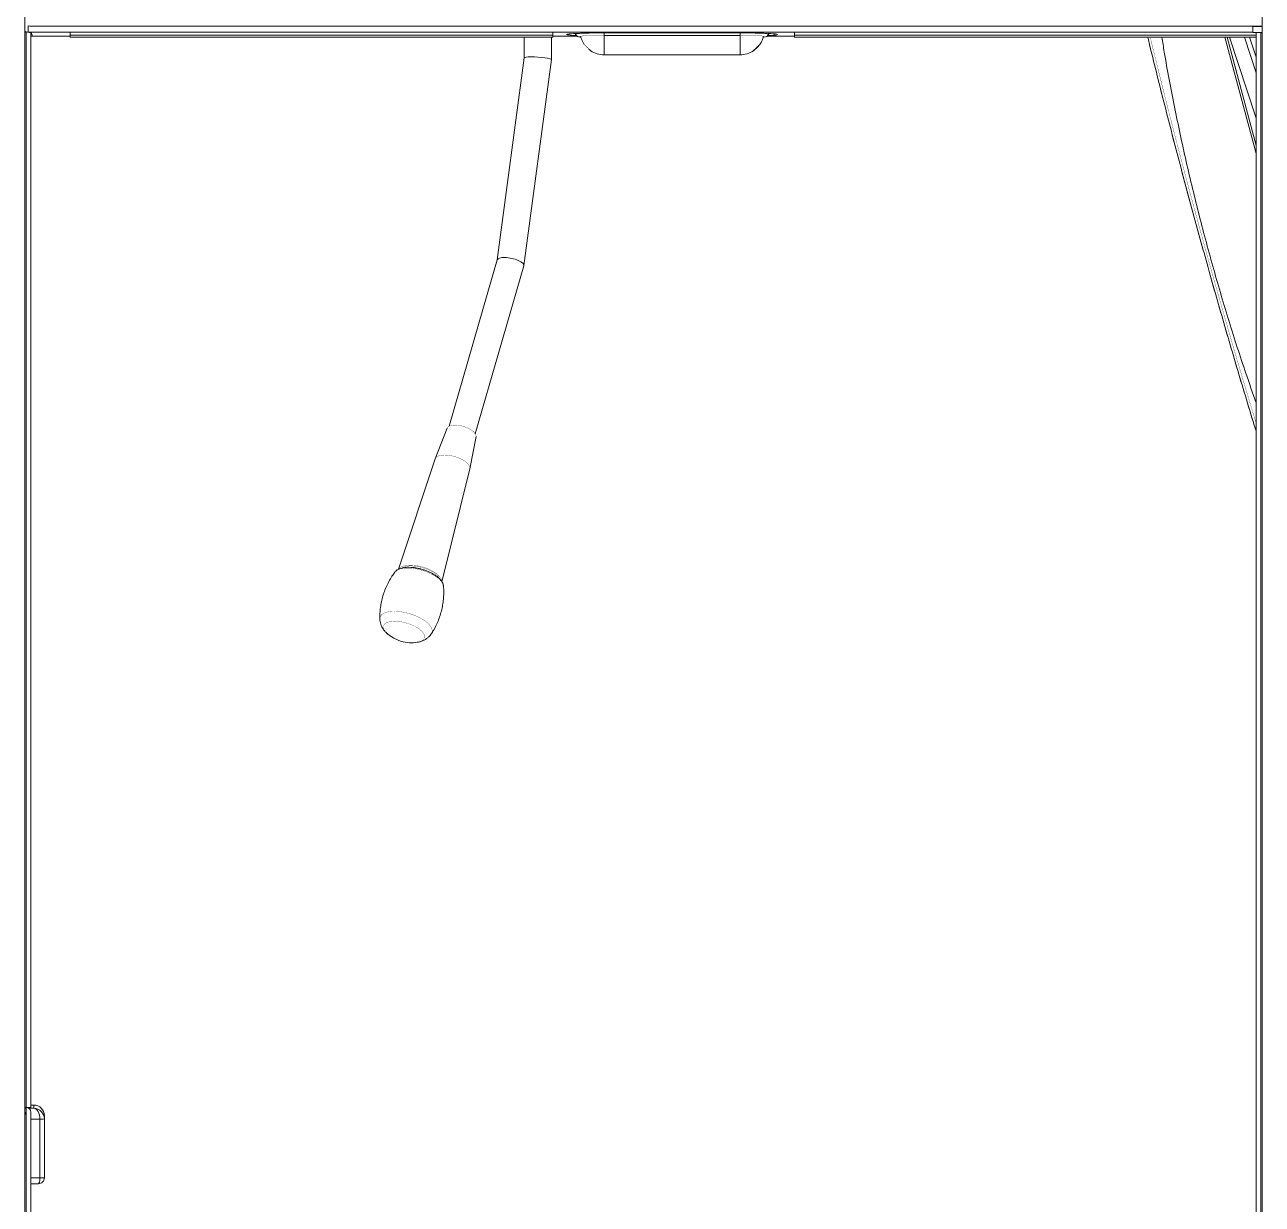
# Model space of a CAD drawing. Header units: millimetres. Extents: x -16985 to -606, y 2122 to 9380.
# Drawn here: x -8274 to -7454, y 6158 to 6939 of the extents above; entities that cross this region are included whole.
import ezdxf

# ---------------------------------------------------------------- set-up
doc = ezdxf.new("R2010")
doc.units = ezdxf.units.MM
for name, pattern in [('K5LT32768', [0]), ('K5LT32769', [0]), ('K5LT_THIN', [0])]:
    doc.linetypes.add(name, pattern=pattern)

msp = doc.modelspace()

# ---------------------------------------------------------------- linework, layer by layer
at = {"color": 7, "linetype": 'K5LT_THIN', "lineweight": 18}
for p, q in [((-8273.55, 6078.19), (-8273.55, 7287.19)), ((-7453.55, 5798.59), (-7453.55, 6956.01)), ((-8271.36, 6938.42), (-8271.36, 6934.39)), ((-8269.36, 6938.19), (-7459.75, 6938.19)), ((-7453.55, 6938.19), (-7459.75, 6938.19)), ((-7459.75, 6938.19), (-7459.75, 6934.19)), ((-7459.75, 6937.96), (-7453.55, 6937.96)), ((-8272.55, 6934.5), (-8272.55, 6221.72)), ((-8271.36, 6934.2), (-8271.36, 6934.39)), ((-8269.55, 6934.04), (-8269.55, 6221.72)), ((-8269.55, 6931.67), (-8268.42, 6931.6)), ((-8269.36, 6934.19), (-7459.75, 6934.19)), ((-8269.36, 6933.96), (-8269.36, 6934.19)), ((-8269.36, 6933.96), (-8268.42, 6931.61)), ((-8268.42, 6931.6), (-8243.55, 6931.6)), ((-8243.55, 6932.27), (-8243.55, 6933.95)), ((-8243.55, 6930.96), (-8243.55, 6932.27)), ((-7923.55, 6932.27), (-8243.55, 6932.27)), ((-7923.55, 6930.96), (-8243.55, 6930.96)), ((-7942.55, 6930.96), (-7942.55, 6917.29)), ((-7924.55, 6916.09), (-7924.55, 6930.96)), ((-7923.55, 6933.95), (-7923.55, 6932.27)), ((-7923.55, 6930.96), (-7923.55, 6932.27)), ((-7923.55, 6931.6), (-7907.5, 6931.6)), ((-7908.61, 6933.41), (-7908.61, 6932.74)), ((-7908.59, 6932.69), (-7907.09, 6931.19)), ((-7889.61, 6933.73), (-7889.61, 6932.16)), ((-7889.61, 6933.73), (-7799.61, 6933.73)), ((-7799.61, 6932.16), (-7889.61, 6932.16)), ((-7799.61, 6932.13), (-7889.61, 6932.13)), ((-7889.55, 6933.79), (-7799.55, 6933.79)), ((-7799.55, 6933.79), (-7889.55, 6933.79)), ((-7889.55, 6933.79), (-7889.55, 6933.79)), ((-7799.61, 6932.16), (-7799.61, 6933.73)), ((-7799.55, 6933.79), (-7799.55, 6933.79)), ((-7782.14, 6931.19), (-7780.64, 6932.69)), ((-7781.73, 6931.6), (-7763.55, 6931.6)), ((-7780.61, 6932.74), (-7780.61, 6933.41)), ((-7763.55, 6932.27), (-7763.55, 6933.95)), ((-7457.55, 6932.27), (-7763.55, 6932.27)), ((-7763.55, 6930.96), (-7763.55, 6932.27)), ((-7457.55, 6930.96), (-7763.55, 6930.96)), ((-7457.55, 6853.79), (-7478.24, 6930.96)), ((-7475.34, 6930.96), (-7457.79, 6878.05)), ((-7465.38, 6930.96), (-7457.55, 6907.37)), ((-7461.96, 6930.96), (-7457.55, 6917.68)), ((-7459.75, 6934.19), (-7459.75, 6933.96)), ((-7459.75, 6933.96), (-7457.25, 6933.96)), ((-7457.55, 6933.91), (-7457.55, 6074.58)), ((-7454.55, 6934.04), (-7454.55, 6074.71)), ((-7454.55, 6933.96), (-7453.55, 6933.96)), ((-7942.55, 6917.29), (-7960.5, 6783.31)), ((-7942.83, 6779.67), (-7924.56, 6916.08)), ((-7889.61, 6919.23), (-7799.61, 6919.23)), ((-7457.79, 6878.05), (-7457.55, 6877.34)), ((-7960.48, 6783.38), (-7992.29, 6673.18)), ((-7975, 6668.19), (-7942.86, 6779.53)), ((-7993.72, 6671.81), (-8001.63, 6651.61)), ((-7978.59, 6644.96), (-7974.52, 6666.27)), ((-8001.67, 6651.5), (-8025.89, 6578.36)), ((-7997.1, 6570.07), (-7978.62, 6644.85)), ((-8033.37, 6535.72), (-8033.57, 6535.9)), ((-8013.24, 6530.03), (-8013.39, 6530.01)), ((-8272.55, 6221.41), (-8273.55, 6221.41)), ((-8273.55, 6218.42), (-8272.55, 6218.42)), ((-8269.55, 6221.72), (-8272.55, 6221.72)), ((-8272.55, 6221.72), (-8272.55, 6076.49)), ((-8269.55, 6223.38), (-8267.55, 6223.38)), ((-8269.55, 6221.59), (-8269.55, 6221.72)), ((-8269.55, 6076.49), (-8269.55, 6218.72)), ((-8267.55, 6223.38), (-8267.55, 6221.33)), ((-8260.55, 6216.39), (-8260.55, 6214.16)), ((-8263.55, 6175.06), (-8263.55, 6214.03)), ((-8260.55, 6214.16), (-8260.55, 6175.19)), ((-8269.55, 6171.24), (-8264.51, 6171.24))]:
    msp.add_line(p, q, dxfattribs=at)
at = {"color": 8, "linetype": 'K5LT32768', "lineweight": 15, "true_color": 0x808080}
for p, q in [((-8268.42, 6931.61), (-8269.55, 6931.68)), ((-8268.42, 6931.61), (-8243.55, 6931.61)), ((-8268.42, 6931.61), (-8268.42, 6931.6)), ((-7923.55, 6931.61), (-7907.51, 6931.61)), ((-7889.61, 6933.73), (-7889.61, 6933.79)), ((-7889.61, 6919.23), (-7889.61, 6932.13)), ((-7799.61, 6933.73), (-7799.61, 6933.79)), ((-7799.61, 6919.23), (-7799.61, 6932.13)), ((-7781.72, 6931.61), (-7763.55, 6931.61)), ((-7457.55, 6859.13), (-7476.81, 6930.96)), ((-7457.55, 6878.14), (-7457.79, 6878.05)), ((-8272.55, 6218.33), (-8273.55, 6218.33)), ((-8267.55, 6221.33), (-8271.07, 6221.33)), ((-8263.55, 6214.03), (-8269.55, 6214.03)), ((-8263.55, 6175.06), (-8269.55, 6175.06))]:
    msp.add_line(p, q, dxfattribs=at)
at = {"color": 7, "linetype": 'K5LT_THIN', "const_width": 0.18}
for points in [[(-7908.59, 6932.69), (-7908.57, 6932.81), (-7908.22, 6932.94), (-7907.52, 6933.07), (-7906.48, 6933.2), (-7905.14, 6933.31), (-7903.5, 6933.42), (-7901.6, 6933.51), (-7899.49, 6933.59), (-7897.18, 6933.65), (-7894.74, 6933.7), (-7892.2, 6933.73), (-7889.61, 6933.73)], [(-7889.61, 6932.16), (-7892.1, 6932.15), (-7894.54, 6932.12), (-7896.88, 6932.08), (-7899.08, 6932.01), (-7901.07, 6931.93), (-7902.84, 6931.84), (-7904.34, 6931.74), (-7905.53, 6931.62), (-7906.41, 6931.5), (-7906.94, 6931.37), (-7907.11, 6931.24), (-7906.94, 6931.11), (-7906.41, 6930.98), (-7905.53, 6930.86), (-7904.99, 6930.8)], [(-7889.61, 6932.13), (-7892.15, 6932.12), (-7894.63, 6932.09), (-7896.99, 6932.04), (-7899.19, 6931.98), (-7901.18, 6931.89), (-7902.91, 6931.8), (-7904.34, 6931.69), (-7905.44, 6931.57), (-7906.19, 6931.44), (-7906.57, 6931.31), (-7906.57, 6931.17), (-7906.19, 6931.04), (-7905.44, 6930.91), (-7905, 6930.86)], [(-7799.61, 6933.73), (-7797.03, 6933.73), (-7794.49, 6933.7), (-7792.04, 6933.65), (-7789.74, 6933.59), (-7787.62, 6933.51), (-7785.73, 6933.42), (-7784.09, 6933.31), (-7782.74, 6933.2), (-7781.71, 6933.07), (-7781.01, 6932.94), (-7780.66, 6932.81), (-7780.64, 6932.69)], [(-7784.24, 6930.8), (-7783.7, 6930.86), (-7782.82, 6930.98), (-7782.29, 6931.11), (-7782.11, 6931.24), (-7782.29, 6931.37), (-7782.82, 6931.5), (-7783.7, 6931.62), (-7784.89, 6931.74), (-7786.39, 6931.84), (-7788.15, 6931.93), (-7790.15, 6932.01), (-7792.34, 6932.08), (-7794.68, 6932.12), (-7797.12, 6932.15), (-7799.61, 6932.16)], [(-7784.22, 6930.86), (-7783.79, 6930.91), (-7783.04, 6931.04), (-7782.66, 6931.17), (-7782.66, 6931.31), (-7783.04, 6931.44), (-7783.79, 6931.57), (-7784.89, 6931.69), (-7786.32, 6931.8), (-7788.05, 6931.89), (-7790.04, 6931.98), (-7792.24, 6932.04), (-7794.6, 6932.09), (-7797.08, 6932.12), (-7799.61, 6932.13)], [(-7527.83, 6930.96), (-7524.15, 6915.97), (-7518.86, 6894.8), (-7513.46, 6873.63), (-7507.95, 6852.46), (-7502.34, 6831.29), (-7496.62, 6810.14), (-7490.8, 6789), (-7484.88, 6767.89), (-7478.87, 6746.81), (-7472.75, 6725.77), (-7466.55, 6704.77), (-7460.25, 6683.82), (-7457.55, 6674.97)], [(-7898.39, 6921.88), (-7898.39, 6921.89), (-7898.54, 6922.05), (-7898.83, 6922.32), (-7899.39, 6922.83), (-7900.23, 6923.6), (-7901.09, 6924.44), (-7902.04, 6925.41), (-7902.51, 6925.92), (-7902.76, 6926.18), (-7902.86, 6926.28), (-7902.84, 6926.23), (-7902.73, 6926.07), (-7902.43, 6925.69), (-7901.82, 6924.98), (-7900.85, 6923.97), (-7899.76, 6922.95)], [(-7993.72, 6671.81), (-7993.55, 6672.15), (-7992.93, 6672.8), (-7991.99, 6673.32), (-7990.77, 6673.67), (-7989.31, 6673.85), (-7987.66, 6673.85), (-7985.89, 6673.67), (-7984.05, 6673.32), (-7982.22, 6672.8), (-7980.46, 6672.15), (-7978.84, 6671.37), (-7977.4, 6670.51), (-7976.22, 6669.59), (-7975.32, 6668.64), (-7974.73, 6667.7), (-7974.5, 6666.8), (-7974.52, 6666.27)], [(-8001.67, 6651.5), (-8001.47, 6651.95), (-8000.83, 6652.69), (-7999.87, 6653.29), (-7998.61, 6653.73), (-7997.09, 6654), (-7995.37, 6654.09), (-7993.48, 6654), (-7991.5, 6653.73), (-7989.48, 6653.29), (-7987.47, 6652.69), (-7985.55, 6651.95), (-7983.77, 6651.09), (-7982.18, 6650.14), (-7980.84, 6649.13), (-7979.78, 6648.09), (-7979.03, 6647.05), (-7978.63, 6646.04), (-7978.57, 6645.09), (-7978.62, 6644.85)], [(-8025.69, 6578.61), (-8024.95, 6579.4), (-8023.89, 6580.06), (-8022.55, 6580.57), (-8020.96, 6580.91), (-8019.14, 6581.09), (-8017.15, 6581.09), (-8015.04, 6580.91), (-8012.84, 6580.57), (-8010.62, 6580.06), (-8008.42, 6579.4), (-8006.29, 6578.6), (-8004.3, 6577.69), (-8002.47, 6576.68), (-8000.87, 6575.6), (-7999.51, 6574.47), (-7998.44, 6573.32), (-7997.68, 6572.18), (-7997.25, 6571.08), (-7997.15, 6570.2)], [(-8023.82, 6579.19), (-8023.28, 6579.53), (-8022, 6580.05), (-8020.46, 6580.41), (-8018.69, 6580.59), (-8016.74, 6580.59), (-8014.66, 6580.41), (-8012.5, 6580.05), (-8010.32, 6579.53), (-8008.17, 6578.85), (-8006.11, 6578.04), (-8004.2, 6577.11), (-8002.48, 6576.09), (-8001, 6575.01), (-7999.8, 6573.89), (-7998.9, 6572.77), (-7998.47, 6571.98)]]:
    msp.add_lwpolyline(points, dxfattribs=at)
at = {"color": 8, "linetype": 'K5LT32769', "true_color": 0x808080, "const_width": 0.18}
for points in [[(-7529.27, 6930.96), (-7525.62, 6916.13), (-7520.31, 6894.88), (-7514.89, 6873.63), (-7509.36, 6852.37), (-7503.72, 6831.12), (-7497.98, 6809.89), (-7492.14, 6788.67), (-7486.2, 6767.48), (-7480.16, 6746.31), (-7474.03, 6725.19), (-7467.79, 6704.11), (-7461.47, 6683.08), (-7457.55, 6670.23)], [(-8028.28, 6576.5), (-8028.2, 6576.59), (-8027.32, 6577.42), (-8026.12, 6578.11), (-8024.63, 6578.63), (-8022.88, 6578.99), (-8020.92, 6579.17), (-8018.77, 6579.17), (-8016.49, 6578.99), (-8014.13, 6578.63), (-8011.73, 6578.11), (-8009.34, 6577.42), (-8007.03, 6576.59), (-8004.83, 6575.64), (-8002.8, 6574.58), (-8000.97, 6573.44), (-7999.39, 6572.24), (-7998.09, 6571.01), (-7997.09, 6569.77), (-7996.43, 6568.55), (-7996.1, 6567.38), (-7996.08, 6567.2)], [(-8038.27, 6545.52), (-8038.17, 6546.43), (-8037.73, 6547.45), (-8036.95, 6548.35), (-8035.84, 6549.12), (-8034.43, 6549.73), (-8032.74, 6550.18), (-8030.81, 6550.45), (-8028.68, 6550.54), (-8026.39, 6550.45), (-8023.99, 6550.18), (-8021.53, 6549.73), (-8019.05, 6549.12), (-8016.62, 6548.35), (-8014.27, 6547.45), (-8012.06, 6546.43), (-8010.02, 6545.3), (-8008.21, 6544.11), (-8006.66, 6542.86), (-8005.4, 6541.58), (-8004.45, 6540.31), (-8003.84, 6539.06), (-8003.57, 6537.86), (-8003.66, 6536.74), (-8004.1, 6535.71), (-8004.14, 6535.66)], [(-8033.57, 6535.9), (-8033.7, 6536.02), (-8034.77, 6537.16), (-8035.51, 6538.29), (-8035.91, 6539.39), (-8035.95, 6540.41), (-8035.64, 6541.35), (-8034.99, 6542.17), (-8034, 6542.86), (-8032.72, 6543.39), (-8031.16, 6543.75), (-8029.37, 6543.93), (-8027.4, 6543.93), (-8025.29, 6543.75), (-8023.11, 6543.39), (-8020.91, 6542.86), (-8018.74, 6542.17), (-8016.66, 6541.35), (-8014.73, 6540.41), (-8012.99, 6539.39), (-8011.5, 6538.29), (-8010.28, 6537.16), (-8009.37, 6536.02), (-8008.8, 6534.91), (-8008.58, 6533.84), (-8008.71, 6532.86), (-8009.19, 6531.98), (-8010.02, 6531.22), (-8011.16, 6530.61), (-8012.58, 6530.17), (-8013.24, 6530.03)]]:
    msp.add_lwpolyline(points, dxfattribs=at)
at = {"color": 7, "linetype": 'K5LT_THIN', "lineweight": 18}
for centre, radius, start, end in [((-8269.55, 6944.05), 10.01, 252.55855, 270.0003), ((-7889.61, 6935.23), 16, 193.14163, 214.48399), ((-7799.61, 6935.23), 16, 325.50536, 346.85837), ((-7455.3, 6916.79), 17.26, 87.51417, 97.49559), ((-7453.64, 6937.39), 3.6, 255.35844, 271.43731), ((-7889.61, 6935.23), 16, 236.21222, 270), ((-7799.61, 6935.23), 16, 270, 303.77177), ((-8017.39, 6553.81), 24.13, 227.89226, 279.90351), ((-8273.46, 6225.07), 3.6, 268.56259, 284.64284), ((-8272.55, 6218.72), 3, 0.02746, 90.02743), ((-8271.08, 6227.37), 5.98, 268.93946, 284.77954), ((-8267.55, 6216.38), 7, 0.02746, 90.02743), ((-8262.81, 6231.27), 17.26, 267.51395, 277.49626), ((-8262.81, 6192.3), 17.26, 267.51395, 277.49626)]:
    msp.add_arc(centre, radius, start, end, dxfattribs=at)
for centre, major_axis, ratio, start_param, end_param in [((-8269.36, 6944.18), (6, 0), 0.998693, -1.85044, -1.570796), ((-8269.36, 6943.95), (10, 0), 0.998896, -2.003734, -1.896056), ((-8269.36, 6944.18), (10, 0), 0.998896, -1.772123, -1.570796), ((-7889.55, 6932.71), (24.92, 0), 0.043621, 1.570796, 2.67074), ((-7799.55, 6932.71), (24.92, 0), 0.043621, 0.469182, 1.570796), ((-7799.55, 6932.71), (24.92, 0), 0.043621, -0.752574, -0.622145), ((-7933.55, 6916.69), (9, -0.6), 0.113516, 2.101965, 3.134022), ((-7933.55, 6916.69), (9, -0.6), 0.113516, -0.00757, 2.101965), ((-7951.67, 6781.46), (8.83, -1.86), 0.332652, -0.024632, 3.116961), ((-8276.55, 6214.33), (4, 4), 0.021886, -0.744616, -0.021882), ((-8267.55, 6214.33), (-0.26, 7), 0.570353, -1.6357, -0.064904), ((-8267.55, 6214.33), (5.07, -4.94), 0.975281, 0.760005, 2.330801), ((-8264.55, 6175.24), (2.96, -2.72), 0.989076, -0.831794, 0.739003), ((-8264.55, 6175.24), (-0.05, 4), 0.249729, 3.094915, 3.13868)]:
    msp.add_ellipse(centre, major_axis=major_axis, ratio=ratio, start_param=start_param, end_param=end_param, dxfattribs=at)
at = {"color": 8, "linetype": 'K5LT32768', "lineweight": 15, "true_color": 0x808080}
for centre, major_axis, ratio, start_param, end_param in [((-8269.36, 6943.95), (10, 0), 0.998896, -1.590398, -1.570796), ((-7889.55, 6932.71), (24.92, 0), 0.043621, 2.67074, 3.886744), ((-7799.55, 6932.71), (24.92, 0), 0.043621, -0.622145, 0.469182), ((-8264.55, 6175.24), (-0.05, 4), 0.249729, 3.13868, 4.665712)]:
    msp.add_ellipse(centre, major_axis=major_axis, ratio=ratio, start_param=start_param, end_param=end_param, dxfattribs=at)
at = {"color": 7, "linetype": 'K5LT_THIN', "lineweight": 18}
for points, knots in [([(-8272.55, 6934.37), (-8272.6, 6934.36), (-8272.68, 6934.35), (-8273.11, 6934.44), (-8273.48, 6934.6), (-8273.55, 6934.63)], [0, 0, 0, 0, 0.444192, 0.888443, 1, 1, 1, 1]), ([(-7912.92, 6933.03), (-7912.9, 6933.03), (-7912.87, 6933.04), (-7912.53, 6933.09), (-7912.02, 6933.15), (-7911.52, 6933.19), (-7911.31, 6933.21)], [0, 0, 0, 0, 0.191725, 0.454333, 0.771745, 1, 1, 1, 1]), ([(-7777.79, 6933.21), (-7777.54, 6933.19), (-7776.99, 6933.14), (-7776.49, 6933.08), (-7776.2, 6933.03), (-7776.21, 6933.03), (-7776.21, 6933.03)], [0, 0, 0, 0, 0.274694, 0.604793, 0.878951, 1, 1, 1, 1]), ([(-7529.47, 6930.96), (-7529.16, 6929.71), (-7527.27, 6921.95), (-7523.73, 6907.67), (-7518.81, 6888.12), (-7513.8, 6868.56), (-7508.69, 6849.01), (-7503.49, 6829.46), (-7498.21, 6809.93), (-7492.84, 6790.41), (-7487.39, 6770.91), (-7481.85, 6751.44), (-7476.23, 6732), (-7470.53, 6712.59), (-7464.75, 6693.22), (-7460.42, 6678.89), (-7458, 6671.03), (-7457.55, 6669.59)], [0, 0, 0, 0, 0.014303, 0.088844, 0.163385, 0.237926, 0.312467, 0.387008, 0.461548, 0.536088, 0.610628, 0.685169, 0.759709, 0.834249, 0.90879, 0.98333, 1, 1, 1, 1]), ([(-7457.55, 6688.69), (-7459.87, 6695.2), (-7466.19, 6713), (-7475.6, 6742.44), (-7485.94, 6777.25), (-7495.43, 6812.66), (-7504.12, 6848.63), (-7511.8, 6884.79), (-7517.12, 6912.25), (-7519.56, 6927.66), (-7520.08, 6930.96)], [0, 0, 0, 0, 0.082841, 0.226319, 0.36968, 0.517139, 0.664725, 0.812356, 0.959945, 1, 1, 1, 1]), ([(-7899.76, 6922.95), (-7899.49, 6922.72), (-7899.05, 6922.34), (-7898.57, 6921.97), (-7898.45, 6921.9), (-7898.39, 6921.86)], [0, 0, 0, 0, 0.43254, 0.715285, 1, 1, 1, 1]), ([(-7789.47, 6922.95), (-7789.74, 6922.72), (-7790.18, 6922.34), (-7790.65, 6921.98), (-7790.87, 6921.83), (-7790.87, 6921.87), (-7790.7, 6922.04), (-7790.37, 6922.35), (-7789.79, 6922.87), (-7788.99, 6923.6), (-7788.07, 6924.5), (-7787.28, 6925.31), (-7786.74, 6925.9), (-7786.47, 6926.19), (-7786.35, 6926.3), (-7786.37, 6926.26), (-7786.51, 6926.06), (-7786.84, 6925.64), (-7787.46, 6924.91), (-7788.38, 6923.93), (-7789.1, 6923.28), (-7789.47, 6922.95)], [0, 0, 0, 0, 0.067126, 0.111006, 0.155191, 0.192765, 0.227232, 0.263861, 0.316798, 0.386079, 0.456801, 0.541551, 0.59402, 0.632489, 0.662839, 0.693306, 0.721643, 0.764154, 0.827069, 0.911198, 1, 1, 1, 1]), ([(-8028.25, 6576.49), (-8028.92, 6575.58), (-8030.4, 6573.56), (-8032.35, 6570.21), (-8034.14, 6566.54), (-8035.61, 6562.76), (-8036.76, 6558.92), (-8037.6, 6555.04), (-8038.1, 6551.15), (-8038.32, 6547.96), (-8038.25, 6546.08), (-8038.23, 6545.49)], [0, 0, 0, 0, 0.103451, 0.227317, 0.350183, 0.471901, 0.592382, 0.711558, 0.829329, 0.945609, 1, 1, 1, 1]), ([(-7996.12, 6567.22), (-7996.14, 6567.45), (-7996.18, 6568.11), (-7996.57, 6569.18), (-7997.26, 6570.43), (-7998.25, 6571.69), (-7999.53, 6572.93), (-8001.07, 6574.12), (-8002.82, 6575.23), (-8004.74, 6576.25), (-8006.79, 6577.16), (-8008.94, 6577.94), (-8011.14, 6578.6), (-8013.38, 6579.11), (-8015.6, 6579.47), (-8017.76, 6579.68), (-8019.85, 6579.71), (-8021.82, 6579.57), (-8023.64, 6579.24), (-8025.3, 6578.72), (-8026.67, 6578.01), (-8027.66, 6577.26), (-8028.08, 6576.7), (-8028.24, 6576.49)], [0, 0, 0, 0, 0.024233, 0.067822, 0.114287, 0.16384, 0.215233, 0.26682, 0.317957, 0.368642, 0.418991, 0.469129, 0.519169, 0.569212, 0.619332, 0.669632, 0.720239, 0.771309, 0.823018, 0.875498, 0.928456, 0.973067, 1, 1, 1, 1]), ([(-8004.17, 6535.63), (-8004.11, 6535.72), (-8003.25, 6536.93), (-8001.86, 6539.42), (-8000.05, 6543.08), (-7998.59, 6546.86), (-7997.44, 6550.7), (-7996.6, 6554.58), (-7996.08, 6558.47), (-7995.89, 6562.32), (-7995.9, 6565.24), (-7996.08, 6566.86), (-7996.11, 6567.22)], [0, 0, 0, 0, 0.010495, 0.134267, 0.257042, 0.378669, 0.499059, 0.618146, 0.735828, 0.852021, 0.966611, 1, 1, 1, 1]), ([(-8038.24, 6545.46), (-8038.24, 6545.17), (-8038.24, 6544.28), (-8037.94, 6542.82), (-8037.39, 6541.13), (-8036.61, 6539.54), (-8035.59, 6538.04), (-8034.49, 6536.74), (-8033.65, 6536), (-8033.28, 6535.68)], [0, 0, 0, 0, 0.076336, 0.23168, 0.386038, 0.5417, 0.701579, 0.869366, 1, 1, 1, 1]), ([(-8013.44, 6530.02), (-8013.33, 6530.03), (-8012.52, 6530.12), (-8011.12, 6530.51), (-8009.28, 6531.21), (-8007.63, 6532.13), (-8006.17, 6533.26), (-8005, 6534.42), (-8004.43, 6535.28), (-8004.2, 6535.62)], [0, 0, 0, 0, 0.030393, 0.219862, 0.396708, 0.565376, 0.729191, 0.890226, 1, 1, 1, 1])]:
    msp.add_open_spline(points, degree=3, knots=knots, dxfattribs=at)

doc.saveas('drawing.dxf')
